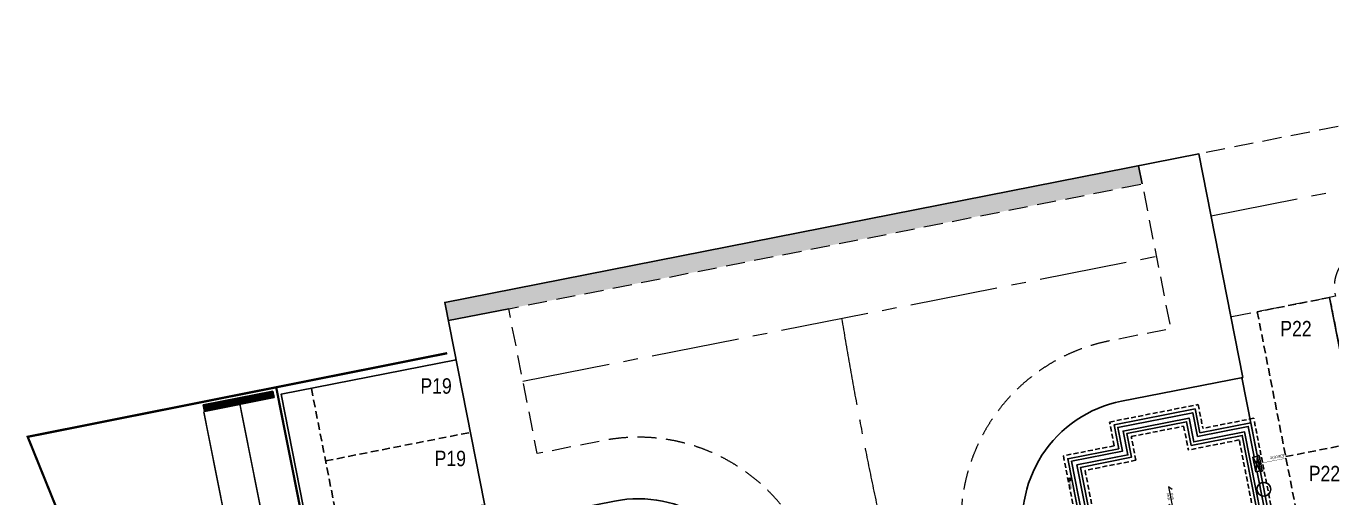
# Model space of a CAD drawing. Extents: x 287880777 to 288144713, y 62793326 to 63089570.
# Drawn here: x 287880777 to 287923253, y 63041266 to 63056598 of the extents above; entities that cross this region are included whole.
import ezdxf

# ---------------------------------------------------------------- set-up
doc = ezdxf.new("R2010")
doc.units = 0
doc.set_wipeout_variables(frame=1)
for name, pattern in [('DASHED', [1.4, 0.7, -0.7]), ('DASHED2', [0.375, 0.25, -0.125]), ('HIDDEN', [9.525, 6.35, -3.175]), ('XREF - NORTHERN HIGHWAY DESIGN$0$CENTER2', [28.575, 19.05, -3.175, 3.175, -3.175]), ('XREF - NORTHERN HIGHWAY DESIGN$0$DASHED2', [0.375, 0.25, -0.125])]:
    doc.linetypes.add(name, pattern=pattern)
doc.layers.get('0').update_dxf_attribs({"color": 252})
for name, color, linetype in [('EXP - PEN 1', 1, 'Continuous'), ('NAR EXTERNAL WALLS', 2, 'Continuous'), ('NAR PARKING', 7, 'DASHED2'), ('NAR PRIVATE DRIVE', 6, 'Continuous'), ('NAR ROLLOVERS', 76, 'DASHED'), ('Wain-Foundation acessories', 9, 'Continuous'), ('Wain-Foundation Line', 9, 'Continuous'), ('Wain-Meter box', 9, 'Continuous'), ('Wain-RWP', 9, 'Continuous'), ('Wain-Services Run (Electric)', 10, 'Continuous'), ('Wain-Wall (External)', 4, 'Continuous')]:
    doc.layers.add(name, color=color, linetype=linetype)
for name, color, linetype, lineweight in [('NAR CBF', 34, 'FENCELINE2', 0), ('XREF - NORTHERN HIGHWAY DESIGN$0$EXP - HIGHWAY CENTRELINE', 3, 'XREF - NORTHERN HIGHWAY DESIGN$0$CENTER2', 18), ('XREF - NORTHERN HIGHWAY DESIGN$0$EXP - HIGHWAY CHANNEL', 4, 'XREF - NORTHERN HIGHWAY DESIGN$0$DASHED2', 9), ('XREF - NORTHERN HIGHWAY DESIGN$0$EXP - HIGHWAY FOOTWAY', 3, 'Continuous', 25), ('XREF - NORTHERN HIGHWAY DESIGN$0$EXP - PRIVATE CHANNEL', 3, 'XREF - NORTHERN HIGHWAY DESIGN$0$DASHED2', 9)]:
    doc.layers.add(name, color=color, linetype=linetype, lineweight=lineweight)
doc.layers.add('NAR EV CHARGING POINT', color=3, linetype='Continuous', true_color=0x00ff00)
doc.layers.add('NAR Retaining Wall', color=222, linetype='Continuous', lineweight=13, true_color=0xcc0099)
doc.layers.add('XREF - NORTHERN HIGHWAY DESIGN$0$EXP - ADOPTABLE GRASS MARGIN', color=252, linetype='Continuous', plot=False)
doc.styles.get("Standard").update_dxf_attribs({"font": 'arial.ttf'})
doc.styles.add('XREF - ARCHITECT LAYOUT$0$DD Arial Narrow', font='ARIALN.TTF', dxfattribs={"height": 100})
doc.linetypes.add('FENCELINE2', pattern='A,0.25,-0.1,[132,ltypeshp.shx,S=0.1,R=0,X=-0.1,Y=0],-0.1,1', length=1.45)

# ---------------------------------------------------------------- blocks, each defined once
blk = doc.blocks.new('Span symbol - Beam & block')
at = {"linetype": 'Continuous', "lineweight": 13}
for p, q in [((-5342, 71790), (-6007, 71790)), ((-6007, 71790), (-5906, 71689)), ((-5442, 71890), (-5342, 71790))]:
    blk.add_line(p, q, dxfattribs=at)
at = {"insert": (-5770, 71896), "char_height": 80, "attachment_point": 1, "line_spacing_factor": 0.9}
blk.add_mtext('B+B\\Pspan', dxfattribs=at)
blk = doc.blocks.new('RWP')
for radius in [35, 31.5]:
    blk.add_circle((35, 35), radius)
blk = doc.blocks.new('Wall mounted meter - Electric (Plan)')
blk.add_wipeout([(-7157, 85115), (-7157, 84635), (-7007, 84635), (-7007, 85115)])
for p, q in [((-7217, 85137), (-7157, 85147)), ((-7217, 85137), (-7217, 84613)), ((-7157, 85147), (-7157, 84603)), ((-7007, 85115), (-7157, 85115)), ((-7007, 84635), (-7007, 85115)), ((-7157, 84603), (-7217, 84613)), ((-7157, 84635), (-7007, 84635))]:
    blk.add_line(p, q)
at = {"color": 9}
for p, q in [((-7157, 85115), (-7007, 84635)), ((-7007, 85115), (-7157, 84635))]:
    blk.add_line(p, q, dxfattribs=at)
at = {"lineweight": 0, "insert": (-7368, 85117), "char_height": 100, "width": 133.81, "attachment_point": 1, "line_spacing_factor": 0.9}
blk.add_mtext('\\A1;\\pi78.42052,t378.42052;{\\fCalibri|b0|i0|c0|p34;E}', dxfattribs=at)
blk = doc.blocks.new('XREF - NORTHERN HIGHWAY DESIGN')
at = {"layer": 'XREF - NORTHERN HIGHWAY DESIGN$0$EXP - ADOPTABLE GRASS MARGIN'}
h = blk.add_hatch(dxfattribs=at)
h.set_pattern_fill('AR-SAND', color=256, scale=0.01)
h.paths.add_polyline_path([(471.958, 316.692), (449.391, 312.25), (449.507, 311.662), (451.469, 312.048), (472.074, 316.103)])
at = {"layer": 'XREF - NORTHERN HIGHWAY DESIGN$0$EXP - HIGHWAY CENTRELINE', "ltscale": 0.15}
for points in [[(474.316, 315.067), (495.4, 319.221)], [(451.932, 309.693), (472.537, 313.748)]]:
    blk.add_lwpolyline(points, dxfattribs=at)
blk.add_lwpolyline([(462.3, 311.733, 0.04799), (468.401, 288.584), (469.92, 284.469, 0.304237), (487.966, 271.408), (527.469, 269.993, 0.023661), (572.397, 270.509, -0.011704), (594.617, 271.296), (625.382, 271.665)], format="xyb", dxfattribs=at)
at = {"layer": 'XREF - NORTHERN HIGHWAY DESIGN$0$EXP - HIGHWAY CHANNEL', "ltscale": 2.5, "flags": 128}
blk.add_lwpolyline([(576.797, 268.345, 0.002257), (572.538, 268.113, -0.023661), (527.383, 267.594), (487.88, 269.01, -0.304237), (467.669, 283.638), (466.15, 287.753, -0.031707), (461.53, 303.22, 0.404722), (454.525, 307.757), (452.396, 307.338), (451.469, 312.048), (472.074, 316.103), (473.001, 311.393), (471.019, 311.003, 0.425152), (466.338, 303.74, 0.030534), (470.653, 289.415), (471.498, 287.125, 0.304237), (489.996, 273.737), (522.189, 272.583)], format="xyb", dxfattribs=at)
at = {"layer": 'XREF - NORTHERN HIGHWAY DESIGN$0$EXP - HIGHWAY FOOTWAY', "flags": 128}
blk.add_lwpolyline([(576.897, 266.347, 0.002257), (572.655, 266.117, -0.023661), (527.311, 265.595), (487.809, 267.011, -0.304237), (465.792, 282.946), (464.273, 287.06, -0.031707), (459.582, 302.77, 0.404722), (454.912, 305.795), (450.82, 304.99), (449.391, 312.25), (473.92, 317.078), (475.349, 309.817), (471.405, 309.041, 0.425152), (468.285, 304.199, 0.030534), (472.529, 290.108), (473.374, 287.817, 0.304237), (490.067, 275.736), (522.261, 274.582)], format="xyb", dxfattribs=at)
for points in [[(472.074, 316.103), (471.958, 316.692)], [(451.469, 312.048), (449.507, 311.662)]]:
    blk.add_lwpolyline(points, dxfattribs=at)
at = {"layer": 'XREF - NORTHERN HIGHWAY DESIGN$0$EXP - PRIVATE CHANNEL', "ltscale": 2.5}
blk.add_lwpolyline([(495.004, 321.232), (473.92, 317.078)], dxfattribs=at)
blk.add_lwpolyline([(495.591, 318.252), (495.574, 318.249, 0.382825), (494.611, 316.968), (479.292, 313.955, 0.414214), (478.347, 312.545), (478.366, 312.45), (474.963, 311.78)], format="xyb", dxfattribs=at)

msp = doc.modelspace()

# ---------------------------------------------------------------- linework, layer by layer
at = {"layer": 'NAR CBF', "ltscale": 1200, "transparency": 33554687, "const_width": 75}
for points in [[(287888787, 63044835), (287894475, 63045968)], [(287891913, 63038127), (287890314, 63037820), (287888911, 63044860)], [(287888787, 63044835), (287880828, 63043250), (287885767, 63031050)]]:
    msp.add_lwpolyline(points, dxfattribs=at)
at = {"layer": 'NAR EV CHARGING POINT'}
msp.add_circle((287921040, 63041545), 225, dxfattribs=at)
at = {"layer": 'NAR EXTERNAL WALLS'}
for points in [[(287888807, 63044737), (287886534, 63044284)], [(287888849, 63044526), (287886576, 63044073)], [(287888849, 63044526), (287888807, 63044737)], [(287886576, 63044073), (287886534, 63044284)]]:
    msp.add_lwpolyline(points, dxfattribs=at)
at = {"layer": 'NAR PARKING', "ltscale": 1000}
for points in [[(287890055, 63044823), (287890982, 63040111), (287895692, 63041038)], [(287890518, 63042467), (287895228, 63043393)]]:
    msp.add_lwpolyline(points, dxfattribs=at)
msp.add_lwpolyline([(287922674, 63037896), (287921750, 63042606), (287924105, 63043068), (287925029, 63038358)], close=True, dxfattribs=at)
at = {"layer": 'NAR PRIVATE DRIVE'}
msp.add_lwpolyline([(287895826, 63040356), (287895865, 63040155), (287892708, 63039529), (287892930, 63038404), (287890397, 63037905), (287889073, 63044632), (287894764, 63045752)], dxfattribs=at)
at = {"layer": 'NAR Retaining Wall', "linetype": 'DASHED', "ltscale": 250, "const_width": 200}
msp.add_lwpolyline([(287888828, 63044631), (287886555, 63044179)], dxfattribs=at)
at = {"layer": 'NAR ROLLOVERS', "ltscale": 500, "const_width": 50}
for points in [[(287889458, 63031758), (287888392, 63034850), (287886555, 63044069)], [(287890647, 63031992), (287889552, 63035165), (287887732, 63044304)]]:
    msp.add_lwpolyline(points, dxfattribs=at)
at = {"layer": 'Wain-Foundation Line', "linetype": 'HIDDEN', "ltscale": 25}
for points in [[(287916173, 63042959), (287916021, 63043731), (287918903, 63044299), (287919055, 63043527)], [(287916173, 63042959), (287914518, 63042632), (287916457, 63032796), (287922650, 63034017), (287920711, 63043853), (287919055, 63043527)], [(287916878, 63042486), (287916726, 63043259), (287918430, 63043595), (287918583, 63042822)], [(287916878, 63042486), (287915222, 63042160), (287915764, 63039411), (287920780, 63040400), (287920238, 63043149), (287918583, 63042822)]]:
    msp.add_lwpolyline(points, dxfattribs=at)
at = {"layer": 'Wain-Services Run (Electric)', "const_width": 10}
msp.add_lwpolyline([(287920875, 63042379), (287921715, 63042544)], dxfattribs=at)
at = {"layer": 'Wain-Services Run (Electric)'}
msp.add_circle((287920875, 63042379), 29, dxfattribs=at)
at = {"layer": 'Wain-Wall (External)'}
for points in [[(287915357, 63039013), (287914663, 63042535), (287916318, 63042861), (287916166, 63043634), (287918805, 63044154), (287918958, 63043382), (287920613, 63043708), (287922505, 63034115), (287919203, 63033464)], [(287915458, 63039032), (287914783, 63042454), (287916439, 63042781), (287916287, 63043553), (287918725, 63044034), (287918877, 63043261)], [(287915605, 63039061), (287914959, 63042336), (287916615, 63042662), (287916463, 63043435), (287918606, 63043858), (287918759, 63043085), (287920414, 63043411), (287922208, 63034314), (287919154, 63033711)], [(287915766, 63038762), (287915077, 63042257), (287916733, 63042584), (287916580, 63043356), (287918528, 63043740), (287918680, 63042968)], [(287918680, 63042968), (287920336, 63043294), (287922091, 63034392), (287919135, 63033810)], [(287918877, 63043261), (287920533, 63043588), (287922384, 63034195), (287919183, 63033564)]]:
    msp.add_lwpolyline(points, dxfattribs=at)

# ---------------------------------------------------------------- block references
at = {"layer": 'Wain-Foundation acessories', "xscale": -1, "rotation": 281.1529731547569}
msp.add_blockref('Span symbol - Beam & block', (287846467, 63032974), dxfattribs=at)
at = {"layer": 'Wain-RWP', "xscale": -1, "rotation": 281.1529731547569}
msp.add_blockref('RWP', (287914700, 63041829), dxfattribs=at)

# ---------------------------------------------------------------- texts
at = {"layer": 'NAR PARKING', "char_height": 500, "attachment_point": 3, "rotation": 359.7932, "style": 'XREF - ARCHITECT LAYOUT$0$DD Arial Narrow'}
for s, insert in [('P22', (287922594, 63047015)), ('P19', (287894623, 63045151)), ('P19', (287895087, 63042796)), ('P22', (287923521, 63042305))]:
    msp.add_mtext_dynamic_manual_height_columns(s, width=1066.24, gutter_width=500, heights=[0], dxfattribs=dict(at, insert=insert))
at = {"layer": 'Wain-RWP', "insert": (287914723, 63041557, 0), "char_height": 80, "attachment_point": 9, "rotation": 281.153, "line_spacing_factor": 0.9}
msp.add_mtext('RWP', dxfattribs=at)
at = {"layer": 'Wain-Services Run (Electric)'}
msp.add_text('Electric ', height=100, rotation=191.153, dxfattribs=at).set_placement((287921686, 63042690, 0))

# ---------------------------------------------------------------- next in the draw order: block references
at = {"layer": 'Wain-Meter box', "rotation": 191.1529731547568}
msp.add_blockref('Wall mounted meter - Electric (Plan)', (287897437, 63124266), dxfattribs=at)

# ---------------------------------------------------------------- next in the draw order: linework, layer by layer
at = {"layer": 'Defpoints'}
msp.add_lwpolyline([(287920613, 63043708), (287922505, 63034115), (287916554, 63032941), (287914663, 63042535), (287916318, 63042861), (287916166, 63043634), (287918805, 63044154), (287918958, 63043382)], close=True, dxfattribs=at)
at = {"layer": 'NAR PARKING', "ltscale": 1000}
msp.add_lwpolyline([(287920825, 63047316), (287921750, 63042606), (287924105, 63043068), (287923180, 63047778)], close=True, dxfattribs=at)
at = {"layer": 'NAR PRIVATE DRIVE'}
msp.add_lwpolyline([(287920324, 63045177), (287922737, 63032936), (287925970, 63033576), (287923180, 63047778)], dxfattribs=at)

# ---------------------------------------------------------------- next in the draw order: block references
at = {"layer": 'EXP - PEN 1', "xscale": 1000, "yscale": 1000, "zscale": 1000}
msp.add_blockref('XREF - NORTHERN HIGHWAY DESIGN', (287445006, 62735366), dxfattribs=at)

doc.saveas('drawing.dxf')
